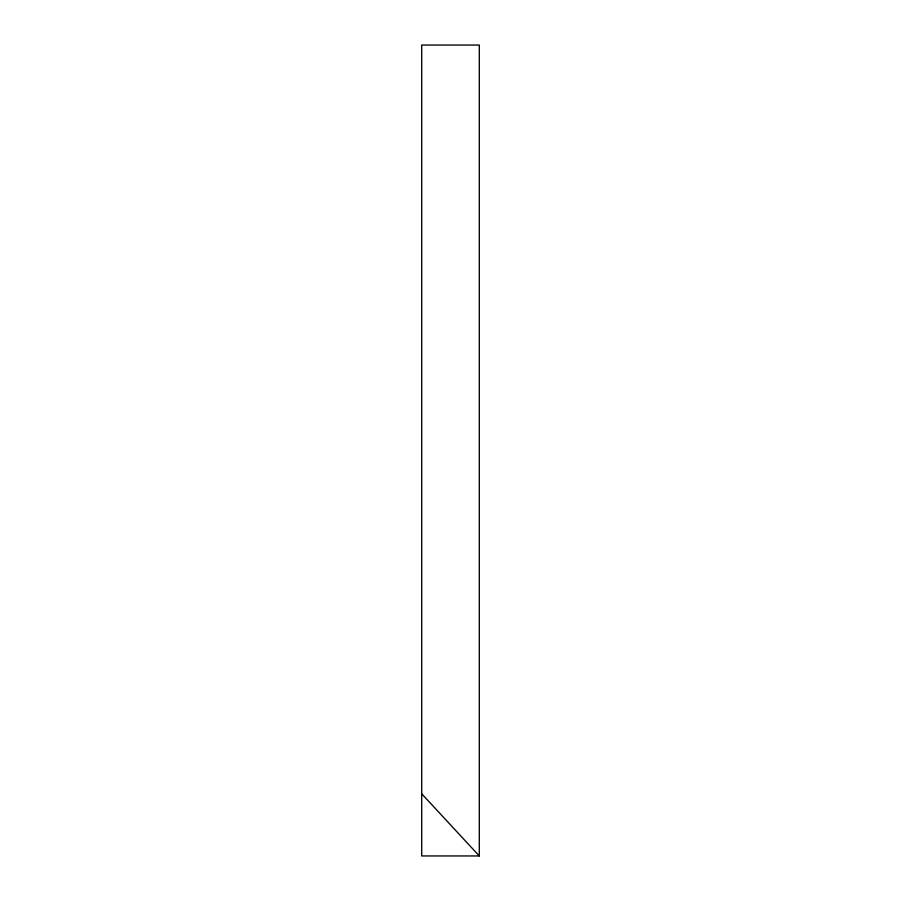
<?xml version="1.0" encoding="UTF-8"?>
<svg xmlns="http://www.w3.org/2000/svg" width="901" height="901" viewBox="0 0 901 901"><rect width="100%" height="100%" fill="white"/><g stroke="black" fill="none" stroke-linecap="round" stroke-linejoin="round"><path stroke-width="1.35" d="M479.298 855.95L421.702 855.95L421.702 45.05L479.298 45.05L479.298 855.95L421.702 793.77"/></g></svg>
